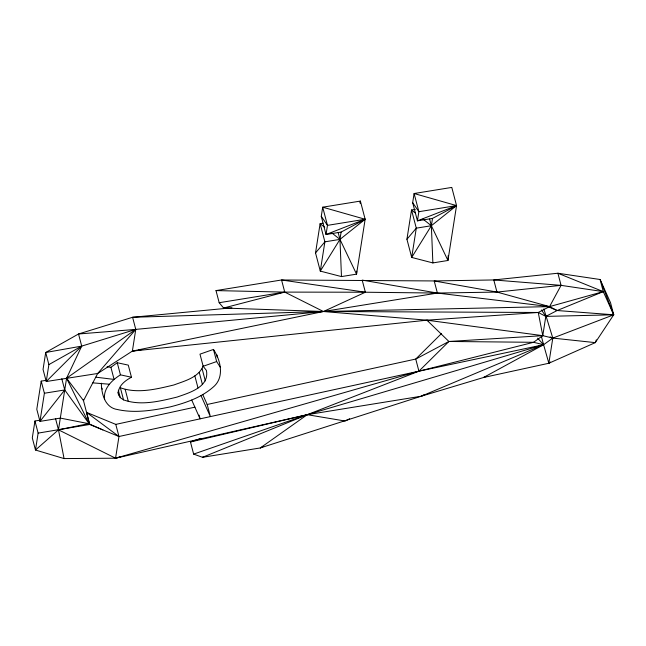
<?xml version="1.0" encoding="UTF-8"?>
<svg xmlns="http://www.w3.org/2000/svg" width="646" height="646" viewBox="0 0 646 646"><rect width="100%" height="100%" fill="white"/><g stroke="black" fill="none" stroke-linecap="round" stroke-linejoin="round"><path stroke-width="0.97" d="M356.697 271.142L356.544 274.146L341.468 276.585L320.295 271.102L315.531 252.925L320.117 223.653L322.943 223.193M360.282 203.086L360.387 201.084L322.701 207.188L321.272 216.329L326.036 234.514L341.112 232.075L365.151 219.26L360.387 201.084L360.08 203.046M448.203 255.477L447.944 260.483L432.868 262.922L411.696 257.431L406.932 239.254L411.518 209.982L415.289 209.377M39.802 420.215L34.957 420.998L32.3 437.907L35.482 450.028L64.067 458.579L115.561 458.208L307.254 414.684L421.208 396.232L483.563 377.49L548.85 363.254L595.281 342.63L613.7 314.796L610.518 302.675L600.102 279.508L557.894 273.234L493.786 279.952L434.209 280.945L281.559 279.984L216.006 290.595L219.18 302.716L223.613 308.021L323.444 311.509L538.255 312.478L545.805 316.395L613.7 314.796L600.102 279.508L603.283 291.629L613.7 314.796L552.798 338.092L543.593 344.722L483.563 377.49L486.341 376.311M46.052 380.341L41.207 381.124L36.79 409.273L39.971 421.386L60.32 418.099L88.575 423.639L102.884 429.905M34.957 420.998L38.13 433.119L35.482 450.028L58.479 429.824L88.575 423.639M41.207 381.124L44.388 393.244L39.971 421.386L64.737 389.95L61.798 378.766M231.946 307.803L132.591 317.275L78.529 333.99L45.705 352.49L48.878 364.61L46.229 381.52L97.691 373.477L132.373 351.093L323.444 311.509L437.39 293.058L496.968 292.073L561.067 285.354L603.283 291.629L557.118 310.524L545.805 316.395L542.777 335.67L533.572 342.299L418.915 371.184L118.969 436.51L89.689 424.479L38.13 433.119M596.339 339.844L595.281 342.63L552.798 338.092L542.777 335.67L426.917 320.182L323.444 311.509L132.591 317.275L135.773 329.395L132.373 351.093L426.917 320.182L538.255 312.478L549.568 306.608L561.067 285.354L557.894 273.234L603.283 291.629L549.568 306.608L323.444 311.509L135.773 329.395L78.529 333.99L81.711 346.111L66.578 378.225L58.479 429.824L64.067 458.579M83.31 399.955L89.689 424.479L86.507 412.358L115.787 424.39L118.969 436.51L115.561 458.208L58.479 429.824L55.548 418.632M341.112 232.075L339.966 239.391L341.468 276.585M324.704 227.279L320.117 223.653L324.89 241.83L320.295 271.102L339.966 239.391L365.151 219.26L326.036 234.514L327.474 225.365L322.701 207.188L365.151 219.26L356.544 274.146L339.966 239.391L338.205 232.689M415.338 213.01L411.518 209.982L416.29 228.167L411.696 257.431L431.358 225.72L456.552 205.598L417.437 220.843L418.874 211.702L414.102 193.517L456.552 205.598L432.513 218.405L417.437 220.843L412.673 202.666L414.102 193.517L451.788 187.421L456.552 205.598L447.944 260.483L431.358 225.72L429.606 219.026M432.513 218.405L431.358 225.72L432.868 262.922M550.449 362.043L548.85 363.254L552.798 338.092L543.851 308.933M101.317 383.207C101.559 394.012 104.927 407.723 117.524 409.548C135.006 413.408 153.078 410.396 170.342 406.859C186.234 402.797 202.545 397.185 214.698 385.727C224.461 375.883 220.334 359.677 213.471 349.429L199.985 354.161L203.167 366.282L206.421 370.457C209.627 387.132 189.052 392.865 177.012 397.096C159.78 401.239 140.86 406.076 123.547 399.882L120.374 387.762C137.679 393.955 156.598 389.118 173.831 384.984C184.449 381.027 198.524 377.587 203.151 366.007M135.773 329.395L66.578 378.225L83.536 400.625L97.691 373.477L135.773 329.395L81.711 346.111L45.705 352.49L43.048 369.399L46.229 381.52L81.711 346.111L48.878 364.61M107.05 366.823L110.902 367.299L117.257 362.721L128.288 365.127L131.461 377.24L120.439 374.841C112.016 380.131 102.908 388.69 104.628 399.616M315.531 252.925L324.89 241.83L339.966 239.391L331.568 232.73M406.932 239.254L416.29 228.167L431.358 225.72L422.968 219.067M441.452 333.594L415.741 359.063L207.18 404.485L202.715 394.448M200.874 438.376L190.465 441.985L193.639 454.106L202.513 457.303L307.254 414.684L418.915 371.184L448.913 341.476L542.777 335.67L538.255 312.478M541.388 336.332L543.593 344.722L307.254 414.684L260.29 447.953L202.513 457.303L204.362 456.577M131.461 377.24C124.993 380.647 117.168 386.534 118.549 394.819L120.277 397.637L123.547 399.882M263.011 446.652L260.29 447.953L421.208 396.232L543.593 344.722L533.572 342.299L448.913 341.476L415.741 359.063L418.915 371.184L543.593 344.722L548.85 363.254M421.208 396.232L423.857 394.851M349.656 418.761L345.158 421.039L307.254 414.684L190.465 441.985M613.7 314.796L557.118 310.524L549.568 306.608L437.39 293.058L365.37 292.226L323.444 311.509L284.741 292.105L216.006 290.595M203.167 366.282L216.652 361.55L220.197 367.098M193.639 454.106L307.254 414.684M121.367 456.496L115.561 458.208L418.915 371.184M115.787 424.39L194.955 407.15M365.151 219.26L327.474 225.365L321.272 216.329M456.552 205.598L418.874 211.702L412.673 202.666M219.18 302.716L284.741 292.105L365.37 292.226L362.188 280.106L437.39 293.058L434.209 280.945L496.968 292.073L549.568 306.608M44.388 393.244L64.737 389.95L89.253 423.929L66.578 378.225M132.373 351.093L136.363 350.503M138.357 350.205L141.353 349.769M225.607 307.835L223.613 308.021L284.741 292.105L281.559 279.984L365.37 292.226M561.067 285.354L493.786 279.952L496.968 292.073M92.798 382.868L109.295 384.217M95.85 377.175L114.084 379.42L110.902 367.299M548.058 306.616L557.118 310.524M550.142 336.913L552.798 338.092M428.71 321.054L426.917 320.182L448.913 341.476M86.507 412.358L118.969 436.51M537.65 338.181L543.593 344.722M541.51 309.983L545.805 316.395M101.446 387.495L102.334 389.183M201.019 395.618L210.362 416.605L207.18 404.485M191.725 400.052L200.082 418.842M213.471 349.429L216.652 361.55M202.133 368.793L205.315 380.914M199.251 372.387L202.432 384.507M194.834 375.859L198.015 387.98M199.105 415.112L199.84 417.914M125.179 389.417L128.36 401.537M117.257 362.721L120.439 374.841M118.323 390.184L120.277 397.637M117.814 392.025L118.549 394.819M217.016 354.985L217.064 356.996"/></g></svg>
